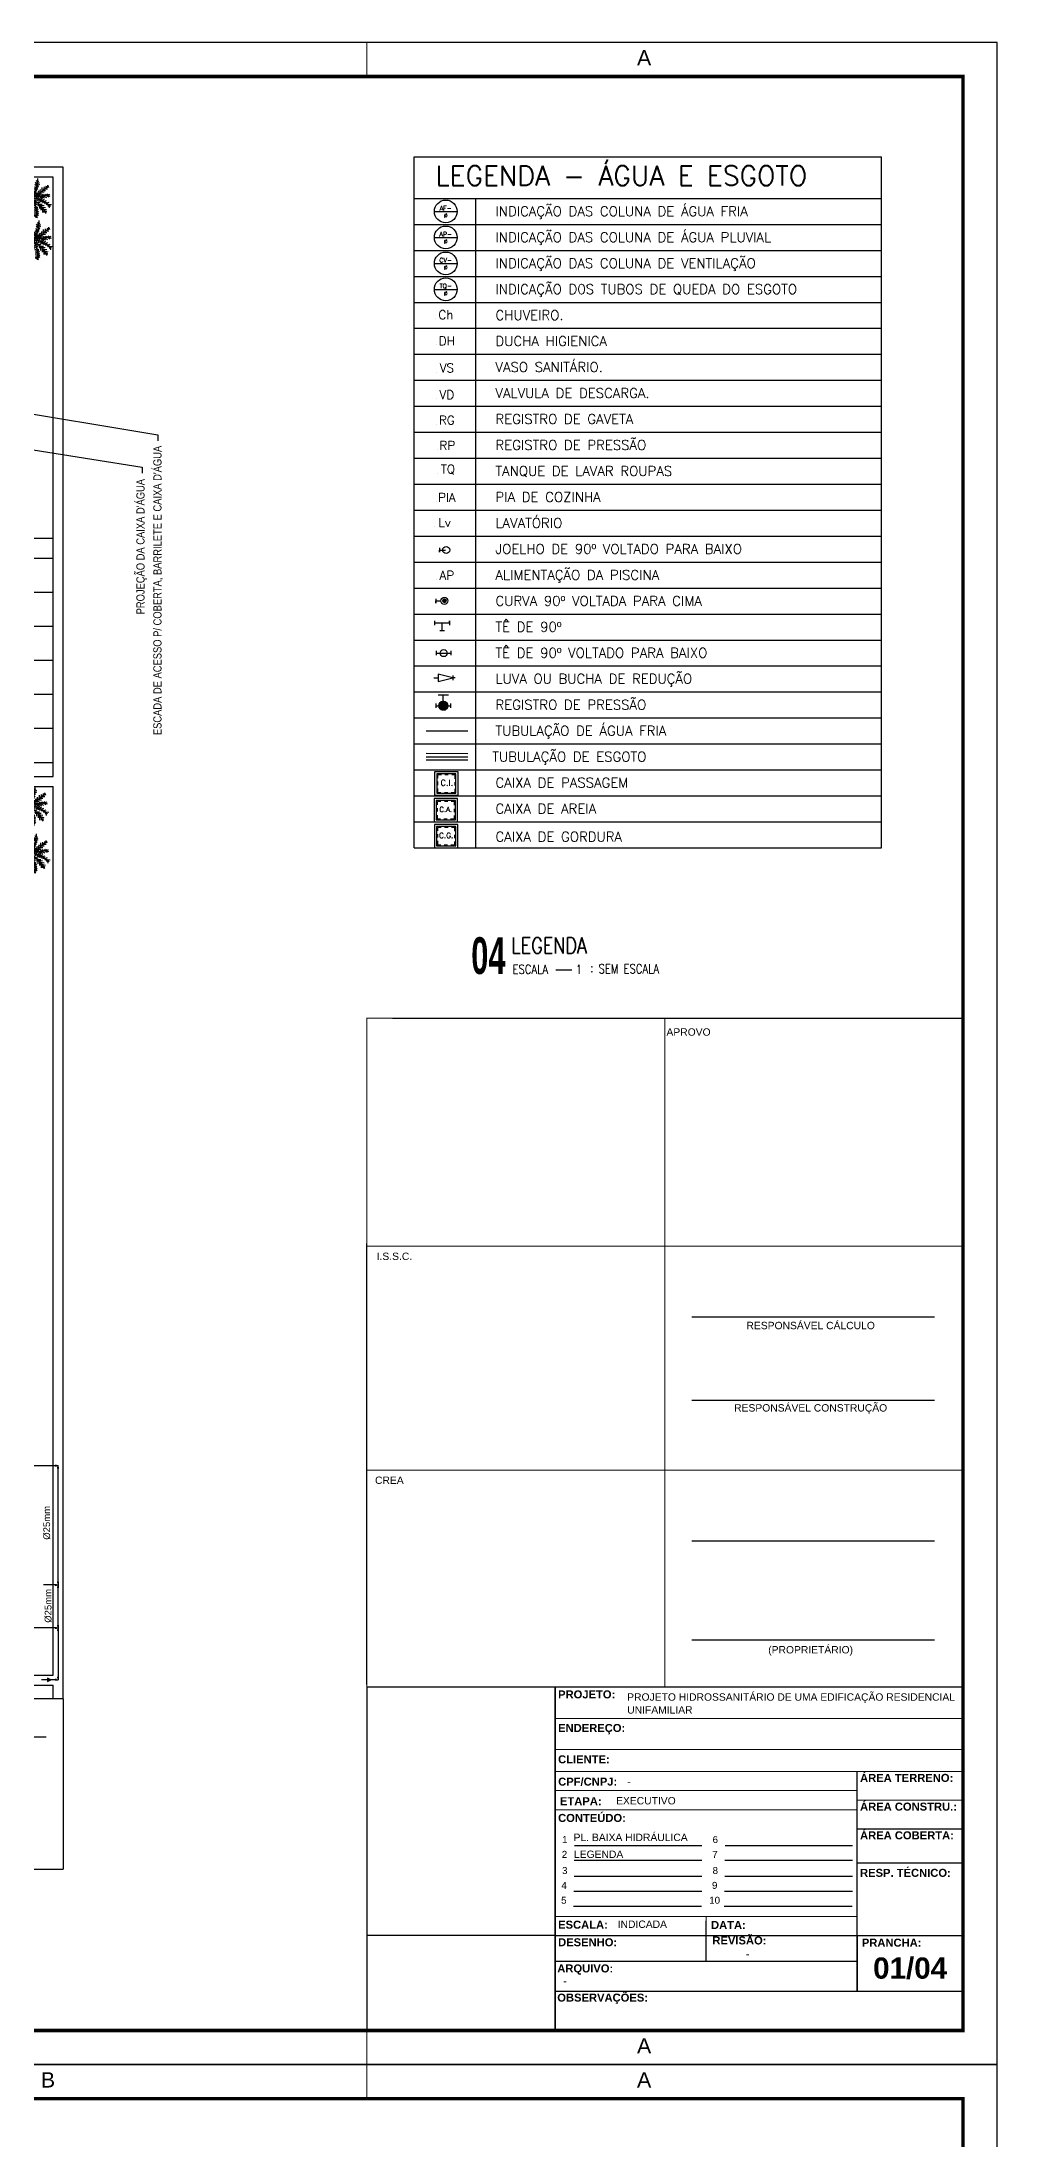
# Model space of a CAD drawing. Header units: millimetres. Extents: x 3923 to 4007, y 744 to 982.
# Drawn here: x 3979.1 to 4007.1, y 920 to 981.6 of the extents above; entities that cross this region are included whole.
import ezdxf
from ezdxf.enums import TextEntityAlignment as Align

# ---------------------------------------------------------------- set-up
doc = ezdxf.new("R2010")
doc.units = ezdxf.units.MM
doc.header["$LTSCALE"] = 20
doc.linetypes.add('HIDDEN', pattern=[0.375, 0.25, -0.125])
doc.linetypes.add('HIDDENX2', pattern=[0.75, 0.5, -0.25])
for name, color, linetype in [('A-PEN-Y', 2, 'Continuous'), ('AF', 5, 'Continuous'), ('E-txt-g', 3, 'Continuous'), ('Eixo', 4, 'HIDDENX2'), ('HIDROGRAFIA', 4, 'Continuous'), ('HIDROSSANITÁRIO', 8, 'Continuous'), ("LINHA - PROJETU'S", 1, 'Continuous'), ('P2', 1, 'Continuous'), ("PRANCHA - PROJETU'S", 7, 'Continuous'), ('TEXTO', 3, 'Continuous'), ('TUBULAÇÃO_ESGOTO', 5, 'Continuous'), ('TUBULAÇÃO_HIDRÁULICA', 5, 'Continuous'), ('TXT_0', 7, 'Continuous'), ('TXT_1', 2, 'Continuous'), ('TXT_2', 6, 'Continuous'), ('VE', 118, 'Continuous')]:
    doc.layers.add(name, color=color, linetype=linetype)
doc.styles.add('ADITIVOCAD', font='ROMANS.shx')
doc.styles.add('ARIAL', font='arial.ttf', dxfattribs={"height": 2})
doc.styles.add('F2', font='ARIALN.TTF')
doc.styles.add('HELVET', font='HELVET.SHX')
doc.styles.add('R80', font='simplex.shx', dxfattribs={"height": 12})
doc.styles.add('REG140', font='romans.shx', dxfattribs={"width": 0.8, "height": 0.35})
doc.styles.add('REG80', font='romans.shx', dxfattribs={"width": 0.8, "height": 0.2})
doc.styles.add('SANSSERIF2', font='sanssb__.ttf', dxfattribs={"width": 0.8})
doc.styles.get("Standard").update_dxf_attribs({"font": 'arial.ttf'})
doc.dimstyles.get("Standard").update_dxf_attribs({"dimtxt": 0.18, "dimasz": 0.18, "dimexe": 0.18, "dimexo": 0.0625, "dimgap": 0.09, "dimtad": 0, "dimtih": 1, "dimtoh": 1, "dimdec": 4, "dimzin": 0, "dimdsep": 46, "dimtxsty": 'Standard', "dimcen": 0.09, "dimadec": 0, "dimazin": 0, "dimtfac": 1, "dimtdec": 4, "dimtofl": 0, "dimtmove": 0, "dimatfit": 3, "dimfxl": 0, "dimtolj": 1, "dimtzin": 0, "dimarcsym": 0})

# ---------------------------------------------------------------- blocks, each defined once
blk = doc.blocks.new('ADFSGASDFG')
at = {"layer": "PRANCHA - PROJETU'S", "color": 1}
for p, q in [((360.678, 107.346), (276.578, 107.346)), ((360.678, 47.946), (360.678, 107.346)), ((276.578, 47.946), (360.678, 47.946))]:
    blk.add_line(p, q, dxfattribs=at)
at = {"layer": "PRANCHA - PROJETU'S", "color": 4, "const_width": 0.1}
blk.add_lwpolyline([(279.078, 106.346), (359.678, 106.346), (359.678, 48.946), (279.078, 48.946)], close=True, dxfattribs=at)
blk = doc.blocks.new('CRBODADOSÇ')
at = {"layer": "PRANCHA - PROJETU'S", "color": 3}
blk.add_line((164.825, 196.917), (165.288, 196.917), dxfattribs=at)
at = {"layer": "PRANCHA - PROJETU'S", "color": 3, "style": 'REG80', "width": 0.8}
for s, p in [('ESCALA', (163.548, 196.799)), ('1', (165.407, 196.799)), (':', (165.829, 196.842))]:
    blk.add_text(s, height=0.27, dxfattribs=at).set_placement(p)
at = {"layer": "PRANCHA - PROJETU'S", "color": 2, "style": 'REG140', "width": 0.8}
for tag, p in [('PROJETO', (163.521, 198.067)), ('DESENHO', (163.516, 197.395))]:
    blk.add_attdef(tag, p, '', height=0.472, dxfattribs=at)
at = {"layer": "PRANCHA - PROJETU'S", "style": 'SANSSERIF2', "width": 0.6}
blk.add_attdef('00', text='', height=1.08, dxfattribs=at).set_placement((162.84, 196.795), align=Align.CENTER)
at = {"layer": "PRANCHA - PROJETU'S", "color": 3, "style": 'REG80', "width": 0.8}
blk.add_attdef('ESCALA', (166.075, 196.813), '', height=0.27, dxfattribs=at)
blk = doc.blocks.new('Adh_Afn')
blk.add_line((-0.25, 0), (0.25, 0))
blk.add_circle((0, 0), 0.25)
at = {"flags": 8}
for tag, p in [('$AF', (0, 0.07)), ('$DIAM', (0, -0.091))]:
    blk.add_attdef(tag, text='', height=0.1, dxfattribs=at).set_placement(p, align=Align.MIDDLE)
blk = doc.blocks.new('ADH_HIUTILIZ1')
blk.add_line((0.12, 0), (0.12, 0))
at = {"flags": 8}
blk.add_attdef('$N', text='', height=0.09, dxfattribs=at).set_placement((0.226, 0.042), align=Align.MIDDLE)
blk = doc.blocks.new('Adh_cx_j90b')
blk.add_lwpolyline([(-0.068, 0.022), (-0.068, -0.022), (-0.068, 0), (-0.006, 0)])
blk.add_circle((0, 0), 0.0359)
blk = doc.blocks.new('Adh_cx_c90c')
h = blk.add_hatch()
h.set_pattern_fill('_U', color=256, scale=0.002, angle=45, style=0, double=1, pattern_type=0)
h.set_pattern_definition([(45, (-6.0733674, -5.0413484), (-0.00141421356, 0.00141421356), []), (135, (-6.0733674, -5.0413484), (-0.00141421356, -0.00141421356), [])])
h.paths.add_polyline_path([(-0.017, 0, 1), (0.017, 0, 1)])
blk.add_lwpolyline([(-0.088, 0.022), (-0.088, -0.023), (-0.088, 0), (-0.036, 0)])
for radius in [0.0359, 0.017]:
    blk.add_circle((0, 0), radius)
blk = doc.blocks.new('Adh_cx_te90')
for p, q in [((-0.075, -0.0225), (-0.075, 0.0225)), ((0.075, 0), (-0.075, 0)), ((0, -0.075), (0, 0)), ((0.075, 0), (0.075, 0.0225)), ((0.075, 0.0225), (0.075, -0.0225)), ((-0.0225, -0.075), (0.0225, -0.075))]:
    blk.add_line(p, q)
blk = doc.blocks.new('Adh_cx_te90b')
for p, q in [((-0.078, 0.0225), (-0.078, -0.0225)), ((-0.078, 0), (0.078, 0)), ((0.078, -0.0225), (0.078, 0.0225))]:
    blk.add_line(p, q)
blk.add_circle((0, 0), 0.0359)
blk = doc.blocks.new('Adh_cx_lvr')
for p, q in [((0, 0), (-0.15, 0.0375)), ((-0.15, 0.0375), (-0.15, -0.0375)), ((-0.15, -0.0375), (0, 0)), ((0, 0.0225), (0, -0.0225)), ((-0.195, 0), (-0.15, 0)), ((0.0225, 0), (0, 0))]:
    blk.add_line(p, q)
blk = doc.blocks.new('Adh_acs_rg')
h = blk.add_hatch()
h.set_pattern_fill('_U', color=256, scale=0.002, angle=45, style=0, double=1)
h.set_pattern_definition([(45, (-7.4131718, -5.1711377), (-0.00141421356, 0.00141421356), []), (135, (-7.4131718, -5.1711377), (-0.00141421356, -0.00141421356), [])])
h.paths.add_polyline_path([(-0.046, 0, 1), (0.046, 0, 1)])
for p, q in [((-0.078, 0.022), (-0.078, -0.022)), ((0.053, 0.108), (-0.053, 0.108)), ((0, 0.046), (0, 0.108)), ((0.078, -0.022), (0.078, 0.022)), ((-0.078, 0), (-0.046, 0)), ((0.046, 0), (0.078, 0))]:
    blk.add_line(p, q)
blk.add_circle((0, 0), 0.046)
blk = doc.blocks.new('Adhs_RefTbl')
at = {"color": 0, "linetype": 'ByBlock', "ltscale": 0.5}
blk.add_line((-0.321, 0), (0.321, 0), dxfattribs=at)
blk = doc.blocks.new('inp_cx')
for p, q in [((40, 40), (-40, 40)), ((-40, 40), (-40, -40)), ((40, -40), (40, 40)), ((-40, -40), (40, -40))]:
    blk.add_line(p, q)
at = {"color": 1, "linetype": 'Continuous', "ltscale": 0.5}
for p, q in [((33, 33), (-33, 33)), ((-33, 33), (-33, -33)), ((33, -33), (33, 33)), ((-33, -33), (33, -33))]:
    blk.add_line(p, q, dxfattribs=at)
at = {"color": 1, "linetype": 'HIDDEN', "ltscale": 0.5}
for p, q in [((30, 30), (-30, 30)), ((-30, 30), (-30, -30)), ((30, -30), (30, 30)), ((-30, -30), (30, -30))]:
    blk.add_line(p, q, dxfattribs=at)
at = {"style": 'R80'}
blk.add_text('C.I.', height=20.59, dxfattribs=at).set_placement((-19.6, -7.5))
blk = doc.blocks.new('_cxgordu')
for p, q in [((40, 40), (-40, 40)), ((-40, 40), (-40, -40)), ((40, -40), (40, 40)), ((-40, -40), (40, -40))]:
    blk.add_line(p, q)
at = {"color": 1, "linetype": 'Continuous', "ltscale": 0.5}
for p, q in [((33, 33), (-33, 33)), ((-33, 33), (-33, -33)), ((33, -33), (33, 33)), ((-33, -33), (33, -33))]:
    blk.add_line(p, q, dxfattribs=at)
at = {"color": 1, "linetype": 'HIDDEN', "ltscale": 0.5}
for p, q in [((30, 30), (-30, 30)), ((-30, 30), (-30, -30)), ((30, -30), (30, 30)), ((-30, -30), (30, -30))]:
    blk.add_line(p, q, dxfattribs=at)
at = {"style": 'R80'}
blk.add_text('C.G.', height=18.48, dxfattribs=at).set_placement((-24.3, -6.9))
blk = doc.blocks.new('_cxareia')
for p, q in [((40, 40), (-40, 40)), ((-40, 40), (-40, -40)), ((40, -40), (40, 40)), ((-40, -40), (40, -40))]:
    blk.add_line(p, q)
at = {"color": 1, "linetype": 'Continuous', "ltscale": 0.5}
for p, q in [((33, 33), (-33, 33)), ((-33, 33), (-33, -33)), ((33, -33), (33, 33)), ((-33, -33), (33, -33))]:
    blk.add_line(p, q, dxfattribs=at)
at = {"color": 1, "linetype": 'HIDDEN', "ltscale": 0.5}
for p, q in [((30, 30), (-30, 30)), ((-30, 30), (-30, -30)), ((30, -30), (30, 30)), ((-30, -30), (30, -30))]:
    blk.add_line(p, q, dxfattribs=at)
at = {"style": 'R80'}
blk.add_text('C.A.', height=17.28, dxfattribs=at).set_placement((-22, -6.1))
blk = doc.blocks.new('FLOR2')
at = {"layer": 'VE', "color": 8}
for p, q in [((-248, 123), (-283, 102)), ((-229, 122), (-259, 154)), ((-209, 119), (-251, 98)), ((-190, -16), (-242, 10)), ((-171, 110), (-217, 98)), ((-195, 116), (-211, 147)), ((-162, -11), (-204, 23)), ((-143, 101), (-184, 85)), ((-138, -6), (-174, 21)), ((-157, 106), (-168, 137)), ((-111, 87), (-161, 77)), ((-104, -3), (-140, 24)), ((-129, 95), (-135, 128)), ((-92, 76), (-133, 60)), ((-79, 0), (-115, 28)), ((-71, 63), (-110, 47)), ((-101, 81), (-107, 115)), ((-80, 253), (-102, 282)), ((-75, 224), (-102, 246)), ((-66, 186), (-93, 208)), ((-58, 153), (-91, 179)), ((-84, 72), (-80, 98)), ((-83, 267), (-72, 290)), ((-45, 110), (-83, 141)), ((-50, 47), (-83, 34)), ((-77, 238), (-65, 269)), ((-36, 82), (-75, 107)), ((-35, -8), (-70, 1)), ((-69, 200), (-48, 241)), ((-28, 27), (-69, 0)), ((-61, 166), (-31, 214)), ((-61, 56), (-57, 90)), ((-51, 128), (-27, 175)), ((-25, 50), (-48, 61)), ((-39, 91), (-20, 146)), ((-31, 67), (-12, 113)), ((-19, 33), (-9, 79)), ((-11, 15), (8, 51)), ((17, 74), (2, 113)), ((27, 103), (7, 147)), ((8, 14), (8, 51)), ((49, 200), (17, 234)), ((44, 167), (17, 210)), ((35, 128), (17, 176)), ((18, -12), (54, 12)), ((19, 20), (55, 12)), ((23, 90), (60, 113)), ((52, 229), (26, 258)), ((29, 26), (26, 68)), ((31, 113), (65, 137)), ((54, 258), (41, 273)), ((42, 157), (75, 195)), ((44, 35), (83, 29)), ((48, 191), (80, 229)), ((55, 42), (49, 84)), ((51, 215), (80, 258)), ((53, 244), (74, 286)), ((81, 61), (67, 100)), ((67, 51), (106, 45)), ((74, 13), (115, -7)), ((105, 81), (90, 117)), ((98, 75), (137, 72)), ((104, 16), (130, 47)), ((125, 101), (109, 124)), ((116, 91), (160, 89)), ((142, 118), (121, 144)), ((123, 19), (159, -8)), ((128, 20), (162, 65)), ((158, 136), (135, 160)), ((135, 110), (178, 110)), ((147, 23), (189, -11)), ((151, 128), (196, 131)), ((174, 158), (153, 176)), ((188, 178), (161, 191)), ((162, 26), (196, 73)), ((166, 147), (213, 152)), ((197, 193), (175, 202)), ((175, 29), (226, 2)), ((180, 166), (207, 166)), ((190, 32), (234, 86)), ((193, 186), (219, 189)), ((209, 38), (259, 20)), ((228, 43), (249, 73)), ((234, 50), (270, 39)), ((256, 53), (276, 71)), ((-261, -36), (-297, -24)), ((-272, -40), (-292, -59)), ((-224, -25), (-274, -7)), ((-244, -31), (-265, -60)), ((-205, -20), (-249, -73)), ((-208, -174), (-234, -177)), ((-181, -135), (-229, -140)), ((-195, -154), (-223, -154)), ((-212, -181), (-190, -190)), ((-177, -14), (-211, -60)), ((-166, -116), (-211, -119)), ((-203, -166), (-176, -179)), ((-150, -98), (-193, -98)), ((-190, -146), (-168, -164)), ((-143, -7), (-178, -52)), ((-131, -79), (-176, -77)), ((-173, -124), (-150, -147)), ((-157, -105), (-137, -132)), ((-113, -62), (-153, -60)), ((-119, -4), (-145, -35)), ((-141, -88), (-124, -111)), ((-82, -38), (-121, -33)), ((-120, -69), (-105, -105)), ((-90, -3), (-117, -34)), ((-84, -217), (-113, -232)), ((-71, -194), (-111, -203)), ((-59, -22), (-98, -16)), ((-59, -171), (-98, -175)), ((-96, -49), (-82, -88)), ((-90, -226), (-81, -245)), ((-45, -138), (-81, -148)), ((-76, -202), (-60, -237)), ((-70, -29), (-64, -72)), ((-37, -114), (-69, -119)), ((-29, -85), (-68, -96)), ((-63, -179), (-44, -219)), ((-24, -57), (-62, -72)), ((-50, -150), (-41, -185)), ((-44, -15), (-41, -57)), ((-40, -122), (-28, -153)), ((-31, -100), (-17, -124)), ((-25, -70), (-13, -100)), ((-17, -15), (-5, -46)), ((5, -32), (-13, -79)), ((16, -54), (-3, -100)), ((24, -79), (5, -134)), ((10, -38), (32, -49)), ((36, -116), (12, -162)), ((46, -154), (15, -201)), ((21, -70), (60, -95)), ((30, -98), (67, -128)), ((33, -20), (32, -58)), ((54, -187), (32, -229)), ((42, -26), (71, -6)), ((42, -141), (76, -167)), ((62, -226), (49, -257)), ((51, -63), (59, -95)), ((51, -174), (78, -196)), ((54, -32), (57, -66)), ((67, -254), (56, -278)), ((59, -212), (86, -234)), ((64, -74), (111, -79)), ((65, -241), (86, -270)), ((66, -37), (101, -13)), ((75, -83), (82, -127)), ((80, -42), (82, -69)), ((87, -94), (128, -99)), ((89, -45), (126, -21)), ((102, -109), (98, -145)), ((99, -49), (112, -81)), ((109, -52), (156, -33)), ((109, -116), (150, -121)), ((121, -130), (119, -163)), ((129, -57), (142, -88)), ((131, -143), (171, -149)), ((138, -151), (135, -176)), ((144, -60), (181, -36)), ((146, -162), (178, -167)), ((159, -62), (176, -90)), ((173, -63), (216, -42)), ((198, -64), (220, -91)), ((213, -64), (249, -35)), ((232, -63), (268, -88)), ((240, -55), (269, -28))]:
    blk.add_line(p, q, dxfattribs=at)
for centre, radius, start, end in [((-27, -730), 732, 93.4205, 111.3892), ((-266, -219), 343, 41.079, 90.2435), ((196, -423), 475, 115.4351, 150.987), ((-482, 28), 467, 321.3423, 356.988), ((1088, 462), 1187, 188.516, 202.6061), ((-212, 435), 475, 295.4351, 330.987), ((201, 279), 343, 232.5988, 281.7634), ((-1103, -450), 1187, 8.516, 22.6061), ((-486, 269), 540, 336.1944, 2.2987), ((-112, 350), 262, 304.4561, 313.2891), ((11, 743), 732, 273.4205, 291.3892), ((-241, -435), 473, 32.1218, 54.7349)]:
    blk.add_arc(centre, radius, start, end, dxfattribs=at)

msp = doc.modelspace()

# ---------------------------------------------------------------- hatches: boundary and pattern name
at = {"layer": 'HIDROSSANITÁRIO'}
h = msp.add_hatch(dxfattribs=at)
h.set_pattern_fill('ANSI37,_O', color=8, scale=8, angle=135)
h.set_pattern_definition([(180, (4034.583, -2178.562), (-3e-16, -1), []), (270, (4034.583, -2178.562), (1, -3e-16), [])])
h.paths.add_polyline_path([(3976.716, 967.027), (3976.716, 966.727), (3975.916, 966.727), (3975.916, 966.194), (3977.156, 966.194), (3977.156, 964.994), (3975.916, 964.994), (3975.916, 964.766), (3977.017, 964.766), (3977.017, 962.374), (3975.916, 962.374), (3975.916, 962.327), (3976.716, 962.327), (3976.716, 961.827), (3976.716, 960.227), (3976.716, 960.027), (3979.416, 960.027), (3979.416, 967.027)])
h.paths.add_polyline_path([(3978.715, 963.07, -1), (3978.715, 963.219, -1)], flags=16)
h.paths.add_polyline_path([(3978.388, 962.911), (3978.388, 964.136), (3977.994, 964.136), (3977.994, 962.911)], flags=24)
h.paths.add_polyline_path([(3978.065, 962.676), (3978.065, 964.37), (3977.495, 964.37), (3977.495, 962.676)], flags=24)
h.paths.add_polyline_path([(3978.733, 963.204), (3978.733, 963.846), (3978.372, 963.846), (3978.372, 963.204)], flags=24)
h.paths.add_polyline_path([(3979.878, 966.336), (3979.271, 966.336), (3979.271, 965.732), (3979.878, 965.732)], flags=9)
h.paths.add_polyline_path([(3978.473, 966.336), (3977.681, 966.336), (3977.681, 965.732), (3978.473, 965.732)], flags=24)

# ---------------------------------------------------------------- linework, layer by layer
at = {"color": 4}
msp.add_line((4006.129, 933.07), (4006.129, 952.804), dxfattribs=at)
at = {"layer": 'A-PEN-Y'}
msp.add_line((3989.38, 952.928), (4006.129, 952.928), dxfattribs=at)
at = {"layer": 'AF'}
for p, q in [((3975.282, 939.78), (3979.497, 939.78)), ((3979.563, 936.343), (3979.563, 939.714)), ((3979.497, 936.277), (3979.138, 936.277)), ((3979.563, 935.076), (3979.563, 936.212)), ((3979.497, 935.01), (3937.922, 935.01)), ((3979.563, 934.945), (3979.563, 933.554)), ((3977.584, 931.808), (3979.216, 931.808))]:
    msp.add_line(p, q, dxfattribs=at)
at = {"layer": 'AF', "color": 2}
for p, q in [((3979.497, 939.78), (3979.563, 939.78)), ((3979.563, 939.714), (3979.563, 939.78)), ((3979.497, 936.277), (3979.563, 936.277)), ((3979.563, 936.343), (3979.563, 936.277)), ((3979.563, 936.277), (3979.563, 936.211)), ((3979.497, 935.01), (3979.563, 935.01)), ((3979.563, 935.076), (3979.563, 935.01)), ((3979.563, 935.01), (3979.563, 934.944)), ((3979.497, 933.488), (3979.563, 933.488)), ((3979.563, 933.554), (3979.563, 933.488))]:
    msp.add_line(p, q, dxfattribs=at)
at = {"layer": 'AF', "color": 5}
msp.add_line((3979.497, 933.488), (3979.081, 933.488), dxfattribs=at)
msp.add_polyline3d([(3979.351, 933.488, 0), (3979.251, 933.538, 0), (3979.251, 933.438, 0), (3979.351, 933.488, 0)], dxfattribs=at)
at = {"layer": 'AF', "color": 2, "extrusion": (-1, 6.12323e-17, 0)}
msp.add_circle((-939.78, 0, -3979.497), 0.025, dxfattribs=at)
at = {"layer": 'AF', "color": 2, "extrusion": (-6.12323e-17, -1, 0)}
msp.add_circle((3979.563, 0, -939.714), 0.025, dxfattribs=at)
at = {"layer": 'AF', "color": 2, "extrusion": (-1, -1.83697e-16, 0)}
for centre in [(-936.277, 0, -3979.497), (-935.01, 0, -3979.497), (-933.488, 0, -3979.497)]:
    msp.add_circle(centre, 0.025, dxfattribs=at)
at = {"layer": 'AF', "color": 2, "extrusion": (-1.83697e-16, 1, 0)}
for centre in [(-3979.563, 0, 936.343), (-3979.563, 0, 936.212), (-3979.563, 0, 935.076), (-3979.563, 0, 934.945), (-3979.563, 0, 933.554)]:
    msp.add_circle(centre, 0.025, dxfattribs=at)
at = {"layer": 'E-txt-g'}
for p, q in [((4005.296, 944.141), (3998.17, 944.141)), ((4005.296, 941.692), (3998.17, 941.692)), ((4005.296, 937.563), (3998.17, 937.563)), ((4005.296, 934.648), (3998.17, 934.648))]:
    msp.add_line(p, q, dxfattribs=at)
at = {"layer": 'Eixo'}
msp.add_line((3990.373, 960.599), (3991.597, 960.598), dxfattribs=at)
at = {"layer": 'HIDROSSANITÁRIO', "color": 8, "linetype": 'Continuous'}
for p, q in [((3979.716, 977.927), (3937.716, 977.927)), ((3979.716, 932.927), (3979.716, 977.927)), ((3979.416, 977.627), (3938.016, 977.627)), ((3979.416, 960.027), (3979.416, 977.627)), ((3976.716, 967.027), (3979.416, 967.027)), ((3976.716, 960.027), (3979.416, 960.027)), ((3976.716, 959.727), (3979.416, 959.727)), ((3979.416, 933.627), (3979.416, 959.727)), ((3968.668, 933.627, 0.972), (3979.416, 933.627)), ((3970.068, 933.327, 0.972), (3979.416, 933.327)), ((3979.416, 933.227), (3979.416, 933.327)), ((3979.416, 932.927), (3979.416, 933.327)), ((3979.416, 932.927), (3970.068, 932.927, 1.047)), ((3979.716, 932.927), (3979.416, 932.927)), ((3979.716, 932.927), (3979.716, 927.927)), ((3937.716, 927.927), (3979.716, 927.927))]:
    msp.add_line(p, q, dxfattribs=at)
at = {"layer": "LINHA - PROJETU'S", "color": 1}
msp.add_line((3988.629, 933.351), (3988.629, 946.304), dxfattribs=at)
at = {"layer": "LINHA - PROJETU'S", "color": 1, "const_width": 0.03}
for points in [[(3988.629, 981.586), (3988.629, 980.586)], [(3988.629, 933.274), (3988.629, 952.928), (4006.176, 952.928)], [(3997.379, 933.274), (3997.379, 952.928)], [(4006.129, 946.226), (3988.629, 946.226)], [(4006.129, 939.648), (3988.629, 939.648)], [(4006.129, 933.274), (3988.629, 933.274), (3988.629, 922.186)], [(3994.154, 923.186), (3994.154, 933.274)], [(3994.154, 932.355), (4006.129, 932.355)], [(3994.154, 932.355), (4006.129, 932.355)], [(3994.154, 931.437), (4006.129, 931.437)], [(3994.154, 930.798), (4006.129, 930.798)], [(3994.154, 930.798), (4006.129, 930.798)], [(3994.154, 930.798), (4006.129, 930.798)], [(4003.027, 930.234), (3994.154, 930.234)], [(3994.154, 930.234), (4003.027, 930.234)], [(4003.027, 930.798), (4003.027, 924.356)], [(3994.154, 929.67), (4003.027, 929.67)], [(4006.129, 929.956), (4003.027, 929.956)], [(4003.027, 929.111), (4006.129, 929.111)], [(4006.129, 928.111), (4003.027, 928.111)], [(4003.027, 926.533), (3994.154, 926.533)], [(3998.59, 926.533), (3998.59, 925.225)], [(3988.629, 925.978), (4006.129, 925.978)], [(4003.027, 925.225), (3998.59, 925.225), (3998.59, 925.978)], [(4003.027, 925.978), (4003.027, 925.225)], [(3998.59, 925.225), (3994.154, 925.225)], [(4006.129, 924.345), (3994.154, 924.345)], [(3988.629, 922.186), (3988.629, 921.186)], [(3988.629, 922.186), (3988.629, 921.186)]]:
    msp.add_lwpolyline(points, dxfattribs=at)
at = {"layer": "LINHA - PROJETU'S", "color": 1}
for points in [[(3994.154, 933.274), (3994.154, 923.186)], [(4003.027, 925.978), (4003.027, 924.356)]]:
    msp.add_lwpolyline(points, dxfattribs=at)
at = {"layer": 'P2'}
msp.add_line((4006.129, 933.274), (3988.629, 933.274), dxfattribs=at)
at = {"layer": "PRANCHA - PROJETU'S", "color": 1}
for p, q in [((3988.629, 933.274), (3988.629, 923.186)), ((3994.154, 925.978), (3988.629, 925.978)), ((3998.59, 925.978), (3998.59, 926.404)), ((3994.154, 924.345), (4006.129, 924.345))]:
    msp.add_line(p, q, dxfattribs=at)
at = {"layer": "PRANCHA - PROJETU'S"}
for p, q in [((4006.129, 933.274), (4006.129, 923.186)), ((3988.629, 923.186), (4006.129, 923.186)), ((3988.629, 923.186), (4006.129, 923.186)), ((3988.629, 923.186), (4006.129, 923.186)), ((3990.401, 923.186), (4006.129, 923.186)), ((3994.966, 923.186), (4005.804, 923.186)), ((3994.966, 923.186), (4006.129, 923.186))]:
    msp.add_line(p, q, dxfattribs=at)
at = {"layer": "PRANCHA - PROJETU'S", "color": 6}
for p, q in [((3994.727, 928.625), (3998.465, 928.625)), ((3999.146, 928.625), (4002.507, 928.625)), ((3999.146, 928.625), (4002.884, 928.625)), ((3994.718, 928.191), (3998.465, 928.191)), ((3999.137, 928.191), (4002.884, 928.191)), ((3994.709, 927.28), (3998.465, 927.28)), ((3994.709, 927.28), (3998.465, 927.28)), ((3994.718, 927.716), (3998.465, 927.716)), ((3999.128, 927.28), (4002.884, 927.28)), ((3999.128, 927.28), (4002.884, 927.28)), ((3999.137, 927.716), (4002.884, 927.716)), ((3994.7, 926.843), (3998.456, 926.843)), ((3994.7, 926.843), (3998.456, 926.843)), ((3999.119, 926.843), (4002.875, 926.843)), ((3999.119, 926.843), (4002.875, 926.843))]:
    msp.add_line(p, q, dxfattribs=at)
at = {"layer": "PRANCHA - PROJETU'S", "color": 1}
for points in [[(4006.129, 958.336), (4006.129, 980.586), (3988.629, 980.586)], [(4006.129, 933.274), (3988.629, 933.274), (3988.629, 923.186)], [(3994.154, 925.63), (3994.154, 933.274)], [(4003.027, 924.356), (4003.027, 930.798)], [(4003.027, 929.111), (4006.129, 929.111)], [(4003.027, 928.111), (4006.129, 928.111)], [(3994.154, 925.978), (4006.129, 925.978)], [(3998.59, 925.225), (3998.59, 925.978)], [(4006.129, 926.404), (4006.169, 926.404)], [(3994.154, 923.186), (3994.154, 925.63)], [(4003.027, 925.63), (4003.027, 925.632)], [(3994.154, 925.225), (4003.027, 925.225)], [(4006.129, 898.936), (4006.129, 921.186), (3988.629, 921.186)]]:
    msp.add_lwpolyline(points, dxfattribs=at)
at = {"layer": 'TUBULAÇÃO_ESGOTO'}
for p, q in [((3991.597, 960.693), (3990.373, 960.694)), ((3991.597, 960.503), (3990.373, 960.504))]:
    msp.add_line(p, q, dxfattribs=at)
at = {"layer": 'TXT_1'}
for p, q in [((3990.02, 957.928), (3990.02, 978.224)), ((3990.02, 978.224), (4003.742, 978.224)), ((3990.02, 957.928), (3990.02, 978.224)), ((4003.742, 957.928), (4003.742, 978.224)), ((3990.02, 977.003), (4003.742, 977.003)), ((3991.832, 957.928), (3991.832, 977.003)), ((3990.02, 976.24), (4003.742, 976.24)), ((3990.02, 975.477), (4003.742, 975.477)), ((3990.02, 974.714), (4003.742, 974.714)), ((3990.02, 973.951), (4003.742, 973.951)), ((3990.02, 973.188), (4003.742, 973.188)), ((3990.02, 972.425), (4003.742, 972.425)), ((3990.02, 971.662), (4003.742, 971.662)), ((3990.02, 970.899), (4003.742, 970.899)), ((3990.02, 970.136), (4003.742, 970.136)), ((3990.02, 969.373), (4003.742, 969.373)), ((3990.02, 968.61), (4003.742, 968.61)), ((3990.02, 967.847), (4003.742, 967.847)), ((3990.02, 967.084), (4003.742, 967.084)), ((3990.02, 966.321), (4003.742, 966.321)), ((3990.02, 965.558), (4003.742, 965.558)), ((3990.02, 965.558), (4003.742, 965.558)), ((3990.02, 964.795), (4003.742, 964.795)), ((3990.02, 964.032), (4003.742, 964.032)), ((3990.02, 963.269), (4003.742, 963.269)), ((3990.02, 962.506), (4003.742, 962.506)), ((3990.02, 961.743), (4003.742, 961.743)), ((3990.02, 961.743), (4003.742, 961.743)), ((3990.02, 960.98), (4003.742, 960.98)), ((3990.02, 960.217), (4003.742, 960.217)), ((3990.02, 959.454), (4003.742, 959.454)), ((3990.02, 958.691), (4003.742, 958.691)), ((3990.02, 957.928), (4003.742, 957.928))]:
    msp.add_line(p, q, dxfattribs=at)

# ---------------------------------------------------------------- block references
at = {"layer": 'HIDROGRAFIA', "xscale": 0.008583775200052799, "yscale": 0.008583775200052799, "zscale": 0.008583775200052799}
for name, p in [('inp_cx', (3990.963, 959.814)), ('_cxareia', (3990.947, 959.034)), ('_cxgordu', (3990.956, 958.271))]:
    msp.add_blockref(name, p, dxfattribs=at)
at = {"layer": 'HIDROSSANITÁRIO', "color": 8, "ltscale": 0.35, "extrusion": (0, 0, -1), "xscale": 0.002031681589050302, "yscale": 0.002031681589050302, "zscale": -0.002031681589050302, "rotation": 216.8674586725334}
for p in [(-3978.831, 977.014), (-3978.867, 975.78), (-3978.748, 959.163), (-3978.789, 957.763)]:
    msp.add_blockref('FLOR2', p, dxfattribs=at)
at = {"layer": "PRANCHA - PROJETU'S", "color": 1}
for p in [(3646.451, 874.24), (3646.451, 814.84)]:
    msp.add_blockref('ADFSGASDFG', p, dxfattribs=at)
at = {"layer": "PRANCHA - PROJETU'S"}
msp.add_blockref('CRBODADOSÇ', (3829.357, 757.426), dxfattribs=at).add_auto_attribs({'ESCALA': 'SEM ESCALA', 'DESENHO': 'LEGENDA', '00': '04'})
at = {"layer": 'TUBULAÇÃO_HIDRÁULICA', "xscale": 1.907505599815886, "yscale": 1.907505599815886, "zscale": 1.907505599815886}
msp.add_blockref('Adhs_RefTbl', (3990.985, 961.362), dxfattribs=at)
at = {"layer": 'TXT_1'}
ref = msp.add_blockref('Adh_Afn', (3990.945, 976.622), dxfattribs=dict(at, xscale=1.335253919870773, yscale=1.335253919870773, zscale=1.335253919870773))
ref.add_attrib('$AF', 'AF-', dxfattribs={"layer": '0', "height": 0.1335, "style": 'ADITIVOCAD', "flags": 8}).set_placement((3990.945, 976.715), align=Align.MIDDLE)
ref.add_attrib('$DIAM', '%%C', dxfattribs={"layer": '0', "height": 0.1335, "style": 'ADITIVOCAD', "flags": 8}).set_placement((3990.945, 976.5), align=Align.MIDDLE)
ref = msp.add_blockref('Adh_Afn', (3990.945, 975.859), dxfattribs=dict(at, xscale=1.335253919870773, yscale=1.335253919870773, zscale=1.335253919870773))
ref.add_attrib('$AF', 'AP-', dxfattribs={"layer": '0', "height": 0.1335, "style": 'ADITIVOCAD', "flags": 8}).set_placement((3990.945, 975.952), align=Align.MIDDLE)
ref.add_attrib('$DIAM', '%%C', dxfattribs={"layer": '0', "height": 0.1335, "style": 'ADITIVOCAD', "flags": 8}).set_placement((3990.945, 975.737), align=Align.MIDDLE)
ref = msp.add_blockref('Adh_Afn', (3990.945, 975.096), dxfattribs=dict(at, xscale=1.335253919870773, yscale=1.335253919870773, zscale=1.335253919870773))
ref.add_attrib('$AF', 'CV-', dxfattribs={"layer": '0', "height": 0.1335, "style": 'ADITIVOCAD', "flags": 8}).set_placement((3990.945, 975.189), align=Align.MIDDLE)
ref.add_attrib('$DIAM', '%%C', dxfattribs={"layer": '0', "height": 0.1335, "style": 'ADITIVOCAD', "flags": 8}).set_placement((3990.945, 974.974), align=Align.MIDDLE)
ref = msp.add_blockref('Adh_Afn', (3990.945, 974.333), dxfattribs=dict(at, xscale=1.335253919870773, yscale=1.335253919870773, zscale=1.335253919870773))
ref.add_attrib('$AF', 'TQ-', dxfattribs={"layer": '0', "height": 0.1335, "style": 'ADITIVOCAD', "flags": 8}).set_placement((3990.945, 974.426), align=Align.MIDDLE)
ref.add_attrib('$DIAM', '%%C', dxfattribs={"layer": '0', "height": 0.1335, "style": 'ADITIVOCAD', "flags": 8}).set_placement((3990.945, 974.211), align=Align.MIDDLE)
ref = msp.add_blockref('ADH_HIUTILIZ1', (3990.305, 973.467), dxfattribs=dict(at, xscale=2.861258399723829, yscale=2.861258399723829, zscale=2.861258399723829))
ref.add_attrib('$N', 'Ch', dxfattribs={"layer": '0', "height": 0.2575, "style": 'ADITIVOCAD', "flags": 8}).set_placement((3990.952, 973.588), align=Align.MIDDLE)
ref = msp.add_blockref('ADH_HIUTILIZ1', (3990.331, 972.699), dxfattribs=dict(at, xscale=2.861258399723829, yscale=2.861258399723829, zscale=2.861258399723829))
ref.add_attrib('$N', 'DH', dxfattribs={"layer": '0', "height": 0.2575, "style": 'ADITIVOCAD', "flags": 8}).set_placement((3990.978, 972.819), align=Align.MIDDLE)
ref = msp.add_blockref('ADH_HIUTILIZ1', (3990.331, 971.903), dxfattribs=dict(at, xscale=2.861258399723829, yscale=2.861258399723829, zscale=2.861258399723829))
ref.add_attrib('$N', 'VS', dxfattribs={"layer": '0', "height": 0.2575, "style": 'ADITIVOCAD', "flags": 8}).set_placement((3990.978, 972.024), align=Align.MIDDLE)
ref = msp.add_blockref('ADH_HIUTILIZ1', (3990.331, 971.117), dxfattribs=dict(at, xscale=2.861258399723829, yscale=2.861258399723829, zscale=2.861258399723829))
ref.add_attrib('$N', 'VD', dxfattribs={"layer": '0', "height": 0.2575, "style": 'ADITIVOCAD', "flags": 8}).set_placement((3990.978, 971.238), align=Align.MIDDLE)
ref = msp.add_blockref('ADH_HIUTILIZ1', (3990.331, 970.37), dxfattribs=dict(at, xscale=2.861258399723829, yscale=2.861258399723829, zscale=2.861258399723829))
ref.add_attrib('$N', 'RG', dxfattribs={"layer": '0', "height": 0.2575, "style": 'ADITIVOCAD', "flags": 8}).set_placement((3990.978, 970.491), align=Align.MIDDLE)
ref = msp.add_blockref('ADH_HIUTILIZ1', (3990.346, 969.627), dxfattribs=dict(at, xscale=2.861258399723829, yscale=2.861258399723829, zscale=2.861258399723829))
ref.add_attrib('$N', 'RP', dxfattribs={"layer": '0', "height": 0.2575, "style": 'ADITIVOCAD', "flags": 8}).set_placement((3990.993, 969.748), align=Align.MIDDLE)
ref = msp.add_blockref('ADH_HIUTILIZ1', (3990.364, 968.919), dxfattribs=dict(at, xscale=2.861258399723829, yscale=2.861258399723829, zscale=2.861258399723829))
ref.add_attrib('$N', 'TQ', dxfattribs={"layer": '0', "height": 0.2575, "style": 'ADITIVOCAD', "flags": 8}).set_placement((3991.011, 969.04), align=Align.MIDDLE)
ref = msp.add_blockref('ADH_HIUTILIZ1', (3990.331, 968.101), dxfattribs=dict(at, xscale=2.861258399723829, yscale=2.861258399723829, zscale=2.861258399723829))
ref.add_attrib('$N', 'PIA', dxfattribs={"layer": '0', "height": 0.2575, "style": 'ADITIVOCAD', "flags": 8}).set_placement((3990.978, 968.222), align=Align.MIDDLE)
ref = msp.add_blockref('ADH_HIUTILIZ1', (3990.266, 967.364), dxfattribs=dict(at, xscale=2.861258399723829, yscale=2.861258399723829, zscale=2.861258399723829))
ref.add_attrib('$N', 'Lv', dxfattribs={"layer": '0', "height": 0.2575, "style": 'ADITIVOCAD', "flags": 8}).set_placement((3990.913, 967.485), align=Align.MIDDLE)
at = {"layer": 'TXT_1', "xscale": 2.861258399723829, "yscale": 2.861258399723829, "zscale": 2.861258399723829}
for name, p in [('Adh_cx_j90b', (3990.958, 966.676)), ('Adh_cx_c90c', (3990.907, 965.182)), ('Adh_cx_te90', (3990.84, 964.53)), ('Adh_cx_te90b', (3990.885, 963.647)), ('Adh_cx_lvr', (3991.154, 962.921)), ('Adh_acs_rg', (3990.874, 962.1))]:
    msp.add_blockref(name, p, dxfattribs=at)
at = {"layer": 'TXT_1'}
ref = msp.add_blockref('ADH_HIUTILIZ1', (3990.331, 965.812), dxfattribs=dict(at, xscale=2.861258399723829, yscale=2.861258399723829, zscale=2.861258399723829))
ref.add_attrib('$N', 'AP', dxfattribs={"layer": '0', "height": 0.2575, "style": 'ADITIVOCAD', "flags": 8}).set_placement((3990.978, 965.933), align=Align.MIDDLE)

# ---------------------------------------------------------------- texts
at = {"layer": 'HIDROSSANITÁRIO', "color": 8, "style": 'F2'}
for s, p in [("ESCADA DE ACESSO P/ COBERTA, BARRILETE E CAIXA D'ÁGUA", (3982.601, 961.238, -19.405)), ("PROJEÇÃO DA CAIXA D'ÁGUA", (3982.103, 964.785))]:
    msp.add_text(s, height=0.24, rotation=90, dxfattribs=at).set_placement(p)
at = {"layer": "PRANCHA - PROJETU'S", "color": 50, "linetype": 'Continuous', "style": 'ARIAL'}
for s, p in [('A', (3996.769, 981.136)), ('A', (3996.769, 922.736)), ('B', (3979.269, 921.736)), ('A', (3996.769, 921.736)), ('A', (3996.769, 921.736))]:
    msp.add_text(s, height=0.45, dxfattribs=at).set_placement(p, align=Align.MIDDLE)
at = {"layer": "PRANCHA - PROJETU'S", "color": 2, "style": 'ARIAL'}
for s, height, p in [('APROVO', 0.2168, (3998.073, 952.517)), ('I.S.S.C.', 0.2168, (3989.438, 945.929)), ('RESPONSÁVEL CÁLCULO', 0.21676, (4001.658, 943.922)), ('RESPONSÁVEL CONSTRUÇÃO', 0.21676, (4001.658, 941.473)), ('CREA', 0.2168, (3989.29, 939.351)), ('(PROPRIETÁRIO)', 0.21676, (4001.657, 934.367))]:
    msp.add_text(s, height=height, dxfattribs=at).set_placement(p, align=Align.MIDDLE)
for s, height, p in [('UNIFAMILIAR', 0.21676, (3996.273, 932.495)), ('PROJETO HIDROSSANITÁRIO DE UMA EDIFICAÇÃO RESIDENCIAL', 0.21676, (3996.273, 932.874)), ('-', 0.217, (3996.276, 930.393)), ('EXECUTIVO', 0.2168, (3995.946, 929.828)), ('PL. BAIXA HIDRÁULICA', 0.21676, (3994.699, 928.751)), ('LEGENDA', 0.2168, (3994.71, 928.255)), ('INDICADA', 0.2168, (3995.993, 926.2)), ('-', 0.217, (3999.76, 925.327)), ('-', 0.217, (3994.398, 924.532))]:
    msp.add_text(s, height=height, dxfattribs=at).set_placement(p)
at = {"layer": "PRANCHA - PROJETU'S", "style": 'ARIAL'}
for s, height, p in [('2', 0.205, (3994.351, 928.258)), ('1', 0.205, (3994.36, 928.692)), ('7', 0.205, (3998.77, 928.258)), ('6', 0.205, (3998.779, 928.692)), ('3', 0.205, (3994.36, 927.783)), ('8', 0.205, (3998.779, 927.783)), ('4', 0.205, (3994.342, 927.347)), ('9', 0.205, (3998.761, 927.347)), ('5', 0.205, (3994.333, 926.91)), ('10', 0.2047, (3998.68, 926.91))]:
    msp.add_text(s, height=height, dxfattribs=at).set_placement(p)
at = {"layer": "PRANCHA - PROJETU'S", "color": 3, "char_height": 0.23508, "width": 8.80966, "attachment_point": 1, "style": 'HELVET'}
for s, insert in [('{\\fArial|b1|i0|c0|p34;PROJETO:}', (3994.244, 933.177)), ('{\\fArial|b1|i0|c0|p34;ENDEREÇO:}', (3994.244, 932.191)), ('{\\fArial|b1|i0|c0|p34;CLIENTE:}', (3994.244, 931.27)), ('{\\fArial|b1|i0|c0|p34;CPF/CNPJ:}', (3994.246, 930.615)), ('{\\fArial|b1|i0|c0|p34;ÁREA TERRENO:}', (4003.108, 930.724)), ('{\\fArial|b1|i0|c0|p34;CONTEÚDO:}', (3994.244, 929.548)), ('{\\fArial|b1|i0|c0|p34;ETAPA:}', (3994.299, 930.04)), ('{\\fArial|b1|i0|c0|p34;ÁREA CONSTRU.:}', (4003.108, 929.881)), ('{\\fArial|b1|i0|c0|p34;ÁREA COBERTA:}', (4003.108, 929.037)), ('{\\fArial|b1|i0|c0|p34;RESP. TÉCNICO:}', (4003.108, 927.935)), ('{\\fArial|b1|i0|c0|p34;ESCALA:}', (3994.244, 926.412)), ('{\\fArial|b1|i0|c0|p34;DATA:}', (3998.733, 926.404)), ('{\\fArial|b1|i0|c0|p34;REVISÃO:}', (3998.773, 925.949)), ('{\\fArial|b1|i0|c0|p34;DESENHO:}', (3994.244, 925.896)), ('{\\fArial|b1|i0|c0|p34;PRANCHA:}', (4003.16, 925.884)), ('{\\fArial|b1|i0|c0|p34;ARQUIVO:}', (3994.22, 925.127)), ('{\\fArial|b1|i0|c0|p34;OBSERVAÇÕES:}', (3994.22, 924.27))]:
    msp.add_mtext(s, dxfattribs=dict(at, insert=insert))
at = {"layer": "PRANCHA - PROJETU'S", "color": 2, "insert": (4003.491, 925.331), "char_height": 0.62207, "width": 23.31203, "attachment_point": 1, "style": 'HELVET'}
msp.add_mtext('{\\fArial|b1|i0|c0|p34;01/04}', dxfattribs=at)
at = {"layer": 'TEXTO'}
for p in [(3979.231, 938.099), (3979.271, 935.66)]:
    msp.add_text('Ø25mm', height=0.2, rotation=90, dxfattribs=at).set_placement(p, align=Align.MIDDLE_CENTER)
at = {"layer": 'TXT_0', "style": 'ADITIVOCAD'}
for s, height, p in [('INDICAÇÃO DAS COLUNA DE ÁGUA FRIA', 0.28613, (3992.405, 976.484)), ('INDICAÇÃO DAS COLUNA DE ÁGUA PLUVIAL', 0.28613, (3992.405, 975.721)), ('INDICAÇÃO DAS COLUNA DE VENTILAÇÃO', 0.28613, (3992.405, 974.958)), ('INDICAÇÃO D0S TUBOS DE QUEDA DO ESGOTO', 0.28613, (3992.405, 974.195)), ('CHUVEIRO.', 0.2861, (3992.405, 973.432)), ('DUCHA HIGIENICA', 0.28613, (3992.405, 972.669)), ('VASO SANITÁRIO.', 0.28613, (3992.405, 971.906)), ('VALVULA DE DESCARGA.', 0.28613, (3992.405, 971.143)), ('REGISTRO DE GAVETA', 0.28613, (3992.405, 970.38)), ('REGISTRO DE PRESSÃO', 0.28613, (3992.405, 969.617)), ('TANQUE DE LAVAR ROUPAS', 0.28613, (3992.405, 968.854)), ('PIA DE COZINHA', 0.28613, (3992.405, 968.091)), ('LAVATÓRIO', 0.2861, (3992.405, 967.328)), ('JOELHO DE 90º VOLTADO PARA BAIXO', 0.28613, (3992.405, 966.565)), ('ALIMENTAÇÃO DA PISCINA', 0.28613, (3992.405, 965.802)), ('CURVA 90º VOLTADA PARA CIMA', 0.28613, (3992.405, 965.039)), ('TÊ DE 90º', 0.2861, (3992.405, 964.276)), ('TÊ DE 90º VOLTADO PARA BAIXO', 0.28613, (3992.405, 963.513)), ('LUVA OU BUCHA DE REDUÇÃO', 0.28613, (3992.405, 962.75)), ('REGISTRO DE PRESSÃO', 0.28613, (3992.405, 961.987)), ('TUBULAÇÃO DE ÁGUA FRIA', 0.28613, (3992.405, 961.224)), ('TUBULAÇÃO DE ESGOTO', 0.28613, (3992.311, 960.461)), ('CAIXA DE PASSAGEM', 0.28613, (3992.405, 959.698)), ('CAIXA DE AREIA', 0.28613, (3992.405, 958.935)), ('CAIXA DE GORDURA', 0.28613, (3992.405, 958.111))]:
    msp.add_text(s, height=height, dxfattribs=at).set_placement(p)
at = {"layer": 'TXT_2', "style": 'ADITIVOCAD'}
msp.add_text('LEGENDA - ÁGUA E ESGOTO', height=0.57225, dxfattribs=at).set_placement((3990.643, 977.385))

# ---------------------------------------------------------------- leaders
at = {"layer": 'HIDROSSANITÁRIO', "color": 8}
for points in [[(3976.936, 970.983, -18.912), (3982.497, 970.056, -18.912), (3982.493, 969.883, -18.912)], [(3975.4, 970.167, -18.912), (3982.038, 969.109, -18.912), (3982.034, 968.935, -18.912)]]:
    msp.add_leader(points, dimstyle='Standard', dxfattribs=at)

doc.saveas('drawing.dxf')
